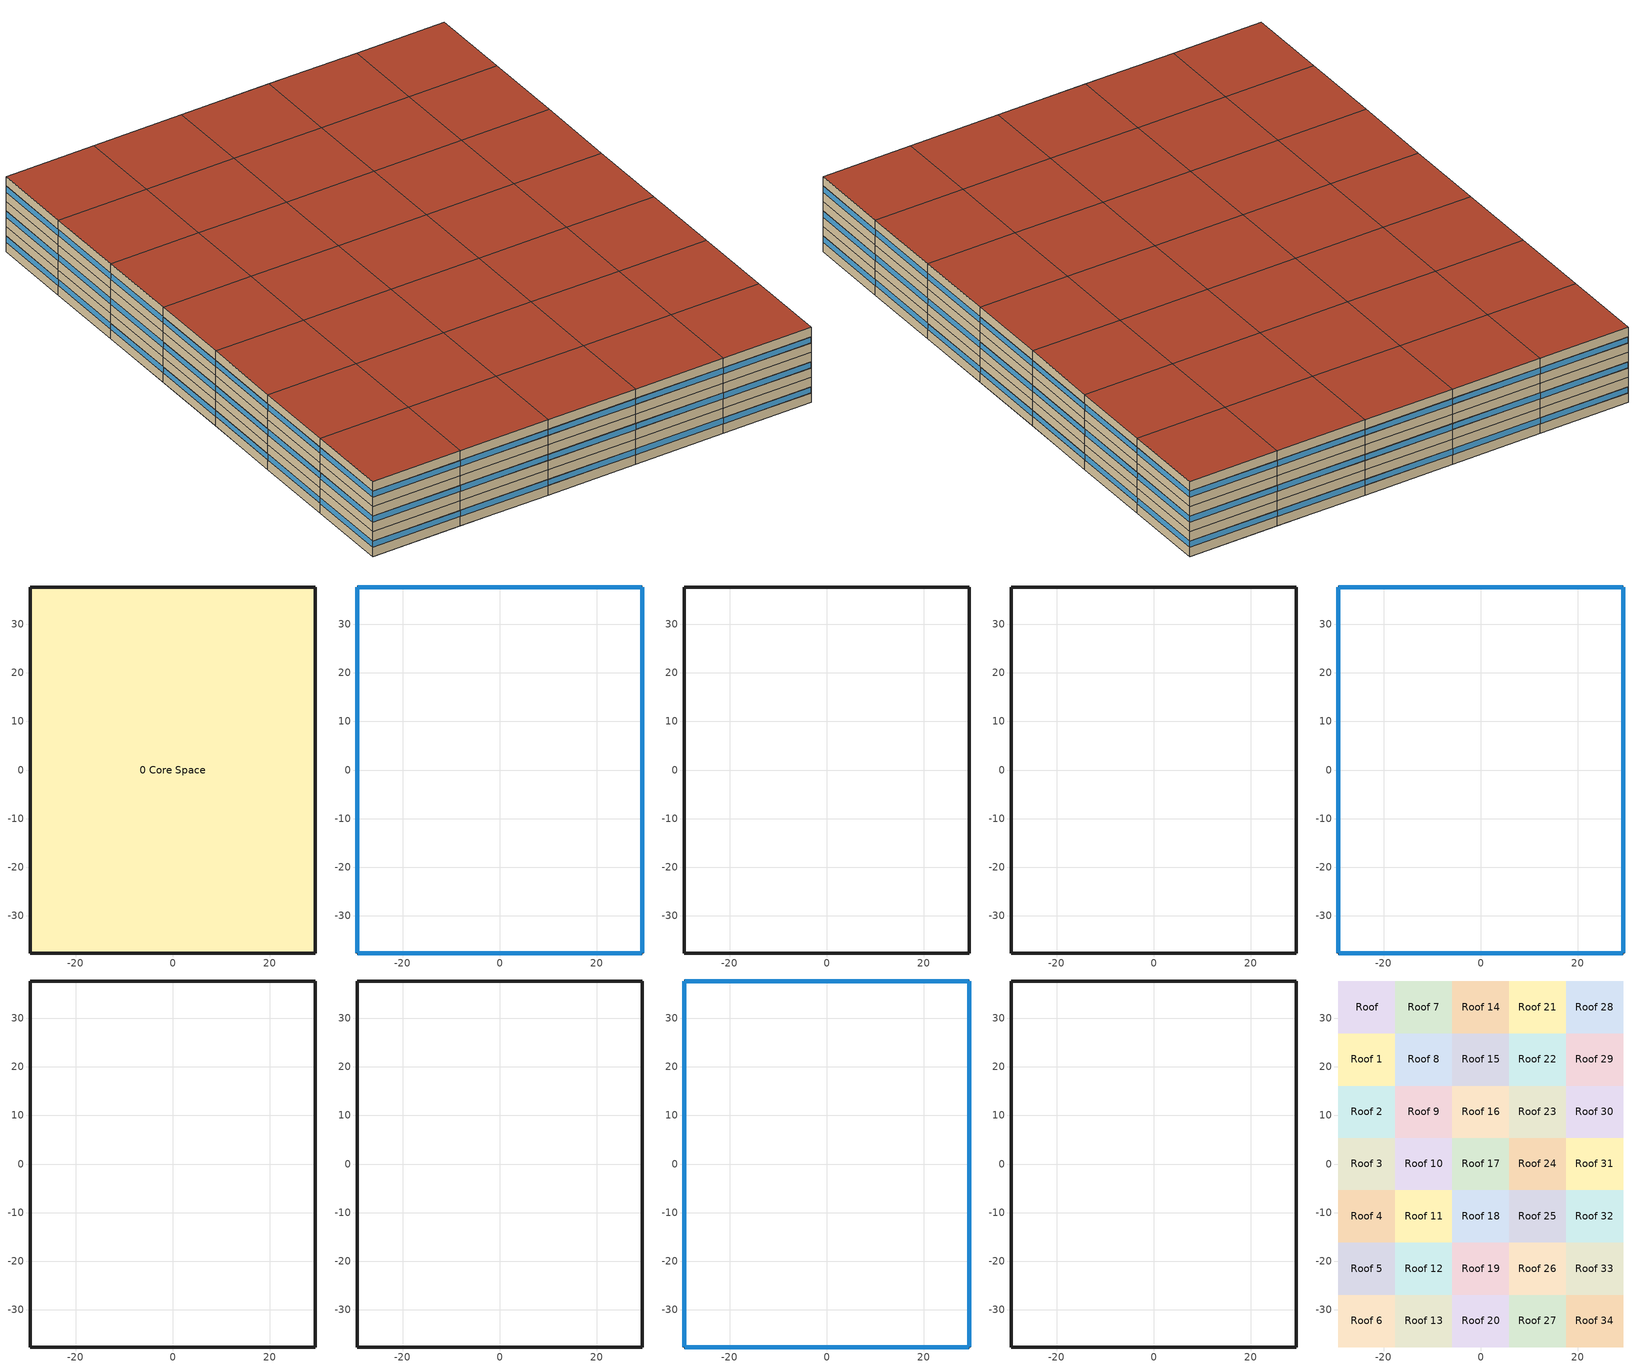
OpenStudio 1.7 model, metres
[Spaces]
0 Core Space
 floor ground: 29.26,37.64 29.26,-37.64 -29.26,-37.64 -29.26,37.64 z0
 wall outside: -17.56,37.64 -29.26,37.64 -29.26,26.89 -29.26,16.13 -29.26,5.38 -29.26,-5.38 -29.26,-16.13 -29.26,-26.89 -29.26,-37.64 -17.56,-37.64 -5.85,-37.64 5.85,-37.64 17.56,-37.64 29.26,-37.64 29.26,-26.89 29.26,-16.13 29.26,-5.38 29.26,5.38 29.26,16.13 29.26,26.89 29.26,37.64 17.56,37.64 5.85,37.64 -5.85,37.64 -17.56,37.64 z0:1.25
0 Core Space 1
 wall outside: -17.56,37.64 -29.26,37.64 -29.26,26.89 -29.26,16.13 -29.26,5.38 -29.26,-5.38 -29.26,-16.13 -29.26,-26.89 -29.26,-37.64 -17.56,-37.64 -5.85,-37.64 5.85,-37.64 17.56,-37.64 29.26,-37.64 29.26,-26.89 29.26,-16.13 29.26,-5.38 29.26,5.38 29.26,16.13 29.26,26.89 29.26,37.64 17.56,37.64 5.85,37.64 -5.85,37.64 -17.56,37.64 z1.25:2.08
 window: 5.88,-37.64 17.53,-37.64 / 29.26,16.16 29.26,26.86 / 29.26,-26.86 29.26,-16.16 / -29.23,-37.64 -17.58,-37.64 / 5.83,37.64 -5.83,37.64 / 17.53,37.64 5.88,37.64 / 29.26,-37.61 29.26,-26.91 / -5.83,-37.64 5.83,-37.64 / 29.23,37.64 17.58,37.64 / -29.26,16.11 -29.26,5.4 / 29.26,-16.11 29.26,-5.4 / -29.26,26.86 -29.26,16.16 / 29.26,26.91 29.26,37.61 / -29.26,-26.91 -29.26,-37.61 / 29.26,-5.35 29.26,5.35 / -29.26,-5.4 -29.26,-16.11 / -17.53,-37.64 -5.88,-37.64 / 17.58,-37.64 29.23,-37.64 / -29.26,5.35 -29.26,-5.35 / -29.26,37.61 -29.26,26.91 / -5.88,37.64 -17.53,37.64 / -29.26,-16.16 -29.26,-26.86 / -17.58,37.64 -29.23,37.64 / 29.26,5.4 29.26,16.11 z1.27:2.05
0 Core Space 2
 wall outside: -17.56,37.64 -29.26,37.64 -29.26,26.89 -29.26,16.13 -29.26,5.38 -29.26,-5.38 -29.26,-16.13 -29.26,-26.89 -29.26,-37.64 -17.56,-37.64 -5.85,-37.64 5.85,-37.64 17.56,-37.64 29.26,-37.64 29.26,-26.89 29.26,-16.13 29.26,-5.38 29.26,5.38 29.26,16.13 29.26,26.89 29.26,37.64 17.56,37.64 5.85,37.64 -5.85,37.64 -17.56,37.64 z2.08:3.33
1 Core Space
 wall outside: -17.56,37.64 -29.26,37.64 -29.26,26.89 -29.26,16.13 -29.26,5.38 -29.26,-5.38 -29.26,-16.13 -29.26,-26.89 -29.26,-37.64 -17.56,-37.64 -5.85,-37.64 5.85,-37.64 17.56,-37.64 29.26,-37.64 29.26,-26.89 29.26,-16.13 29.26,-5.38 29.26,5.38 29.26,16.13 29.26,26.89 29.26,37.64 17.56,37.64 5.85,37.64 -5.85,37.64 -17.56,37.64 z3.33:4.58
1 Core Space 1
 wall outside: -17.56,37.64 -29.26,37.64 -29.26,26.89 -29.26,16.13 -29.26,5.38 -29.26,-5.38 -29.26,-16.13 -29.26,-26.89 -29.26,-37.64 -17.56,-37.64 -5.85,-37.64 5.85,-37.64 17.56,-37.64 29.26,-37.64 29.26,-26.89 29.26,-16.13 29.26,-5.38 29.26,5.38 29.26,16.13 29.26,26.89 29.26,37.64 17.56,37.64 5.85,37.64 -5.85,37.64 -17.56,37.64 z4.58:5.41
 window: -29.26,16.11 -29.26,5.4 / 17.58,-37.64 29.23,-37.64 / -17.53,-37.64 -5.88,-37.64 / 29.26,16.16 29.26,26.86 / 17.53,37.64 5.88,37.64 / -29.26,37.61 -29.26,26.91 / -29.26,-16.16 -29.26,-26.86 / -5.83,-37.64 5.83,-37.64 / -29.26,-5.4 -29.26,-16.11 / -29.26,5.35 -29.26,-5.35 / 29.26,-26.86 29.26,-16.16 / 29.26,26.91 29.26,37.61 / -5.88,37.64 -17.53,37.64 / 29.26,-5.35 29.26,5.35 / -29.23,-37.64 -17.58,-37.64 / -17.58,37.64 -29.23,37.64 / 29.26,-37.61 29.26,-26.91 / 29.26,5.4 29.26,16.11 / -29.26,-26.91 -29.26,-37.61 / 5.83,37.64 -5.83,37.64 / 29.26,-16.11 29.26,-5.4 / 29.23,37.64 17.58,37.64 / 5.88,-37.64 17.53,-37.64 / -29.26,26.86 -29.26,16.16 z4.6:5.38
1 Core Space 2
 wall outside: -17.56,37.64 -29.26,37.64 -29.26,26.89 -29.26,16.13 -29.26,5.38 -29.26,-5.38 -29.26,-16.13 -29.26,-26.89 -29.26,-37.64 -17.56,-37.64 -5.85,-37.64 5.85,-37.64 17.56,-37.64 29.26,-37.64 29.26,-26.89 29.26,-16.13 29.26,-5.38 29.26,5.38 29.26,16.13 29.26,26.89 29.26,37.64 17.56,37.64 5.85,37.64 -5.85,37.64 -17.56,37.64 z5.41:6.66
2 Core Space
 wall outside: -17.56,37.64 -29.26,37.64 -29.26,26.89 -29.26,16.13 -29.26,5.38 -29.26,-5.38 -29.26,-16.13 -29.26,-26.89 -29.26,-37.64 -17.56,-37.64 -5.85,-37.64 5.85,-37.64 17.56,-37.64 29.26,-37.64 29.26,-26.89 29.26,-16.13 29.26,-5.38 29.26,5.38 29.26,16.13 29.26,26.89 29.26,37.64 17.56,37.64 5.85,37.64 -5.85,37.64 -17.56,37.64 z6.66:7.91
2 Core Space 1
 wall outside: -17.56,37.64 -29.26,37.64 -29.26,26.89 -29.26,16.13 -29.26,5.38 -29.26,-5.38 -29.26,-16.13 -29.26,-26.89 -29.26,-37.64 -17.56,-37.64 -5.85,-37.64 5.85,-37.64 17.56,-37.64 29.26,-37.64 29.26,-26.89 29.26,-16.13 29.26,-5.38 29.26,5.38 29.26,16.13 29.26,26.89 29.26,37.64 17.56,37.64 5.85,37.64 -5.85,37.64 -17.56,37.64 z7.91:8.74
 window: 5.88,-37.64 17.53,-37.64 / 29.26,-5.35 29.26,5.35 / 29.26,26.91 29.26,37.61 / -29.26,37.61 -29.26,26.91 / -29.26,5.35 -29.26,-5.35 / -29.26,-26.91 -29.26,-37.61 / -29.26,-5.4 -29.26,-16.11 / -5.83,-37.64 5.83,-37.64 / 29.26,-37.61 29.26,-26.91 / -17.53,-37.64 -5.88,-37.64 / 29.26,-16.11 29.26,-5.4 / 29.26,5.4 29.26,16.11 / 29.26,16.16 29.26,26.86 / -5.88,37.64 -17.53,37.64 / -29.26,26.86 -29.26,16.16 / -29.26,-16.16 -29.26,-26.86 / 5.83,37.64 -5.83,37.64 / 17.58,-37.64 29.23,-37.64 / 29.26,-26.86 29.26,-16.16 / -29.23,-37.64 -17.58,-37.64 / 17.53,37.64 5.88,37.64 / -17.58,37.64 -29.23,37.64 / -29.26,16.11 -29.26,5.4 / 29.23,37.64 17.58,37.64 z7.93:8.71
2 Core Space 2
 wall outside: -17.56,37.64 -29.26,37.64 -29.26,26.89 -29.26,16.13 -29.26,5.38 -29.26,-5.38 -29.26,-16.13 -29.26,-26.89 -29.26,-37.64 -17.56,-37.64 -5.85,-37.64 5.85,-37.64 17.56,-37.64 29.26,-37.64 29.26,-26.89 29.26,-16.13 29.26,-5.38 29.26,5.38 29.26,16.13 29.26,26.89 29.26,37.64 17.56,37.64 5.85,37.64 -5.85,37.64 -17.56,37.64 z8.74:9.99
Roof
 roof outside: -17.56,26.89 -17.56,37.64 -29.26,37.64 -29.26,26.89 z9.99
Roof 1
 roof outside: -17.56,16.13 -17.56,26.89 -29.26,26.89 -29.26,16.13 z9.99
Roof 2
 roof outside: -17.56,5.38 -17.56,16.13 -29.26,16.13 -29.26,5.38 z9.99
Roof 3
 roof outside: -17.56,-5.38 -17.56,5.38 -29.26,5.38 -29.26,-5.38 z9.99
Roof 4
 roof outside: -17.56,-16.13 -17.56,-5.38 -29.26,-5.38 -29.26,-16.13 z9.99
Roof 5
 roof outside: -17.56,-26.89 -17.56,-16.13 -29.26,-16.13 -29.26,-26.89 z9.99
Roof 6
 roof outside: -17.56,-37.64 -17.56,-26.89 -29.26,-26.89 -29.26,-37.64 z9.99
Roof 7
 roof outside: -5.85,26.89 -5.85,37.64 -17.56,37.64 -17.56,26.89 z9.99
Roof 8
 roof outside: -5.85,16.13 -5.85,26.89 -17.56,26.89 -17.56,16.13 z9.99
Roof 9
 roof outside: -5.85,5.38 -5.85,16.13 -17.56,16.13 -17.56,5.38 z9.99
Roof 10
 roof outside: -5.85,-5.38 -5.85,5.38 -17.56,5.38 -17.56,-5.38 z9.99
Roof 11
 roof outside: -5.85,-16.13 -5.85,-5.38 -17.56,-5.38 -17.56,-16.13 z9.99
Roof 12
 roof outside: -5.85,-26.89 -5.85,-16.13 -17.56,-16.13 -17.56,-26.89 z9.99
Roof 13
 roof outside: -5.85,-37.64 -5.85,-26.89 -17.56,-26.89 -17.56,-37.64 z9.99
Roof 14
 roof outside: 5.85,26.89 5.85,37.64 -5.85,37.64 -5.85,26.89 z9.99
Roof 15
 roof outside: 5.85,16.13 5.85,26.89 -5.85,26.89 -5.85,16.13 z9.99
Roof 16
 roof outside: 5.85,5.38 5.85,16.13 -5.85,16.13 -5.85,5.38 z9.99
Roof 17
 roof outside: 5.85,-5.38 5.85,5.38 -5.85,5.38 -5.85,-5.38 z9.99
Roof 18
 roof outside: 5.85,-16.13 5.85,-5.38 -5.85,-5.38 -5.85,-16.13 z9.99
Roof 19
 roof outside: 5.85,-26.89 5.85,-16.13 -5.85,-16.13 -5.85,-26.89 z9.99
Roof 20
 roof outside: 5.85,-37.64 5.85,-26.89 -5.85,-26.89 -5.85,-37.64 z9.99
Roof 21
 roof outside: 17.56,26.89 17.56,37.64 5.85,37.64 5.85,26.89 z9.99
Roof 22
 roof outside: 17.56,16.13 17.56,26.89 5.85,26.89 5.85,16.13 z9.99
Roof 23
 roof outside: 17.56,5.38 17.56,16.13 5.85,16.13 5.85,5.38 z9.99
Roof 24
 roof outside: 17.56,-5.38 17.56,5.38 5.85,5.38 5.85,-5.38 z9.99
Roof 25
 roof outside: 17.56,-16.13 17.56,-5.38 5.85,-5.38 5.85,-16.13 z9.99
Roof 26
 roof outside: 17.56,-26.89 17.56,-16.13 5.85,-16.13 5.85,-26.89 z9.99
Roof 27
 roof outside: 17.56,-37.64 17.56,-26.89 5.85,-26.89 5.85,-37.64 z9.99
Roof 28
 roof outside: 29.26,26.89 29.26,37.64 17.56,37.64 17.56,26.89 z9.99
Roof 29
 roof outside: 29.26,16.13 29.26,26.89 17.56,26.89 17.56,16.13 z9.99
Roof 30
 roof outside: 29.26,5.38 29.26,16.13 17.56,16.13 17.56,5.38 z9.99
Roof 31
 roof outside: 29.26,-5.38 29.26,5.38 17.56,5.38 17.56,-5.38 z9.99
Roof 32
 roof outside: 29.26,-16.13 29.26,-5.38 17.56,-5.38 17.56,-16.13 z9.99
Roof 33
 roof outside: 29.26,-26.89 29.26,-16.13 17.56,-16.13 17.56,-26.89 z9.99
Roof 34
 roof outside: 29.26,-37.64 29.26,-26.89 17.56,-26.89 17.56,-37.64 z9.99
[Building]
Building 1: North Axis {deg}=0; Default Construction Set=MyConsturction
[Construction]
ASHRAE 90.1-2004 ExtWall Mass ClimateZone 6: 1IN Stucco, 8IN CONCRETE HW RefBldg, Mass NonRes Wall Insulation-1.69, 1/2IN Gypsum
Interior Window: Clear 3mm
Interior Partition: G05 25mm wood
Exterior Door: F08 Metal surface, I01 25mm insulation board
ASHRAE 90.1-2004 ExtWindow ClimateZone 4-6: Fixed Window 3.24/0.39/0.31
[Material] Thermal Absorptance=0.9
Name | Roughness | Thickness {m} | Conductivity {W/m-K} | Density {kg/m3} | Specific Heat {J/kg-K} | Solar Absorptance | Visible Absorptance
1IN Stucco | Smooth | 0.0253 | 0.6918 | 1858 | 837 | 0.92 | 0.92
8IN CONCRETE HW RefBldg | Rough | 0.2032 | 1.311 | 2240 | 836.8 | 0.7 | 0.7
Mass NonRes Wall Insulation-1.69 | MediumRough | 0.0623673 | 0.049 | 265 | 836.8 | 0.7 | 0.7
1/2IN Gypsum | Smooth | 0.0127 | 0.16 | 784.9 | 830 | 0.4 | 0.4
G05 25mm wood | MediumSmooth | 0.0254 | 0.15 | 608 | 1630 | 0.5 | 0.5
F08 Metal surface | Smooth | 0.0008 | 45.28 | 7824 | 500 | 0.7 | 0.7
I01 25mm insulation board | MediumRough | 0.0254 | 0.03 | 43 | 1210 | 0.6 | 0.6
[WindowMaterial:SimpleGlazingSystem]
Fixed Window 3.24/0.39/0.31: U-Factor {W/m2-K}=3.23646; Solar Heat Gain Coefficient=0.39; Visible Transmittance=0.31
[WindowMaterial:Glazing]
Clear 3mm: Optical Data Type=SpectralAverage; Thickness {m}=0.003; Solar Transmittance at Normal Incidence=0.837; Front Side Solar Reflectance at Normal Incidence=0.075; Back Side Solar Reflectance at Normal Incidence=0; Visible Transmittance at Normal Incidence=0.898; Front Side Visible Reflectance at Normal Incidence=0.081; Back Side Visible Reflectance at Normal Incidence=0; Infrared Transmittance at Normal Incidence=0; Front Side Infrared Hemispherical Emissivity=0.84; Back Side Infrared Hemispherical Emissivity=0.84; Conductivity {W/m-K}=0.9; Dirt Correction Factor for Solar and Visible Transmittance=1; Solar Diffusing=No
[DefaultConstructionSet]
MyConsturction: Default Exterior Surface Constructions=Default Surface Constructions 1; Default Interior Surface Constructions=Default Surface Constructions 1; Default Ground Contact Surface Constructions=Default Surface Constructions 1; Default Exterior SubSurface Constructions=Default Sub Surface Constructions 1; Default Interior SubSurface Constructions=Default Sub Surface Constructions 1; Interior Partition Construction=Interior Partition
[DefaultSurfaceConstructions]
Default Surface Constructions 1: Floor Construction=ASHRAE 90.1-2004 ExtWall Mass ClimateZone 6; Wall Construction=ASHRAE 90.1-2004 ExtWall Mass ClimateZone 6; Roof Ceiling Construction=ASHRAE 90.1-2004 ExtWall Mass ClimateZone 6
[DefaultSubSurfaceConstructions]
Default Sub Surface Constructions 1: Fixed Window Construction=ASHRAE 90.1-2004 ExtWindow ClimateZone 4-6; Operable Window Construction=ASHRAE 90.1-2004 ExtWindow ClimateZone 4-6; Door Construction=Exterior Door; Glass Door Construction=ASHRAE 90.1-2004 ExtWindow ClimateZone 4-6; Skylight Construction=ASHRAE 90.1-2004 ExtWindow ClimateZone 4-6; Tubular Daylight Dome Construction=Interior Window; Tubular Daylight Diffuser Construction=Interior Window
[BuildingStory]
Name | Nominal Z Coordinate {m} | Nominal Floor to Floor Height {m}
Story 1 | 0 | 1.24875
Story 2 | 1.24875 | 0.8325
Story 3 | 2.08125 | 1.24875
Story 4 | 3.33 | 1.24875
Story 5 | 4.57875 | 0.8325
Story 6 | 5.41125 | 1.24875
Story 7 | 6.66 | 1.24875
Story 8 | 7.90875 | 0.8325
Story 9 | 8.74125 | 1.24875
[Space]
Name | Building Story | Thermal Zone
0 Core Space | Story 1 | Thermal Zone 4
0 Core Space 1 | Story 2 | Thermal Zone 2
0 Core Space 2 | Story 3 | Thermal Zone 3
1 Core Space | Story 4 | Thermal Zone 5
1 Core Space 1 | Story 5 | Thermal Zone 6
1 Core Space 2 | Story 6 | Thermal Zone 1
2 Core Space | Story 7 | Thermal Zone 7
2 Core Space 1 | Story 8 | Thermal Zone 9
2 Core Space 2 | Story 9 | Thermal Zone 8
Roof |  | Thermal Zone 26
Roof 1 |  | Thermal Zone 14
Roof 2 |  | Thermal Zone 23
Roof 3 |  | Thermal Zone 30
Roof 4 |  | Thermal Zone 24
Roof 5 |  | Thermal Zone 39
Roof 6 |  | Thermal Zone 11
Roof 7 |  | Thermal Zone 42
Roof 8 |  | Thermal Zone 41
Roof 9 |  | Thermal Zone 18
Roof 10 |  | Thermal Zone 36
Roof 11 |  | Thermal Zone 21
Roof 12 |  | Thermal Zone 19
Roof 13 |  | Thermal Zone 15
Roof 14 |  | Thermal Zone 43
Roof 15 |  | Thermal Zone 12
Roof 16 |  | Thermal Zone 37
Roof 17 |  | Thermal Zone 29
Roof 18 |  | Thermal Zone 16
Roof 19 |  | Thermal Zone 20
Roof 20 |  | Thermal Zone 17
Roof 21 |  | Thermal Zone 44
Roof 22 |  | Thermal Zone 13
Roof 23 |  | Thermal Zone 33
Roof 24 |  | Thermal Zone 34
Roof 25 |  | Thermal Zone 32
Roof 26 |  | Thermal Zone 38
Roof 27 |  | Thermal Zone 31
Roof 28 |  | Thermal Zone 27
Roof 29 |  | Thermal Zone 22
Roof 30 |  | Thermal Zone 10
Roof 31 |  | Thermal Zone 28
Roof 32 |  | Thermal Zone 35
Roof 33 |  | Thermal Zone 25
Roof 34 |  | Thermal Zone 40
[ThermalZone] Use Ideal Air Loads=No
Thermal Zone 1; Thermal Zone 2; Thermal Zone 3; Thermal Zone 4; Thermal Zone 5; Thermal Zone 6; Thermal Zone 7; Thermal Zone 8; Thermal Zone 9; Thermal Zone 10; Thermal Zone 11; Thermal Zone 12; Thermal Zone 13; Thermal Zone 14; Thermal Zone 15; Thermal Zone 16; Thermal Zone 17; Thermal Zone 18; Thermal Zone 19; Thermal Zone 20; Thermal Zone 21; Thermal Zone 22; Thermal Zone 23; Thermal Zone 24; Thermal Zone 25; Thermal Zone 26; Thermal Zone 27; Thermal Zone 28; Thermal Zone 29; Thermal Zone 30; Thermal Zone 31; Thermal Zone 32; Thermal Zone 33; Thermal Zone 34; Thermal Zone 35; Thermal Zone 36; Thermal Zone 37; Thermal Zone 38; Thermal Zone 39; Thermal Zone 40; Thermal Zone 41; Thermal Zone 42; Thermal Zone 43; Thermal Zone 44
[Sizing:Zone] Zone Cooling Design Supply Air Temperature {C}=14; Zone Heating Design Supply Air Temperature {C}=40; Zone Cooling Design Supply Air Humidity Ratio {kg-H2O/kg-air}=0.0085; Zone Heating Design Supply Air Humidity Ratio {kg-H2O/kg-air}=0.008; Cooling Design Air Flow Method=DesignDay; Heating Design Air Flow Method=DesignDay
Thermal Zone 1; Thermal Zone 2; Thermal Zone 3; Thermal Zone 4; Thermal Zone 5; Thermal Zone 6; Thermal Zone 7; Thermal Zone 8; Thermal Zone 9; Thermal Zone 10; Thermal Zone 11; Thermal Zone 12; Thermal Zone 13; Thermal Zone 14; Thermal Zone 15; Thermal Zone 16; Thermal Zone 17; Thermal Zone 18; Thermal Zone 19; Thermal Zone 20; Thermal Zone 21; Thermal Zone 22; Thermal Zone 23; Thermal Zone 24; Thermal Zone 25; Thermal Zone 26; Thermal Zone 27; Thermal Zone 28; Thermal Zone 29; Thermal Zone 30; Thermal Zone 31; Thermal Zone 32; Thermal Zone 33; Thermal Zone 34; Thermal Zone 35; Thermal Zone 36; Thermal Zone 37; Thermal Zone 38; Thermal Zone 39; Thermal Zone 40; Thermal Zone 41; Thermal Zone 42; Thermal Zone 43; Thermal Zone 44
